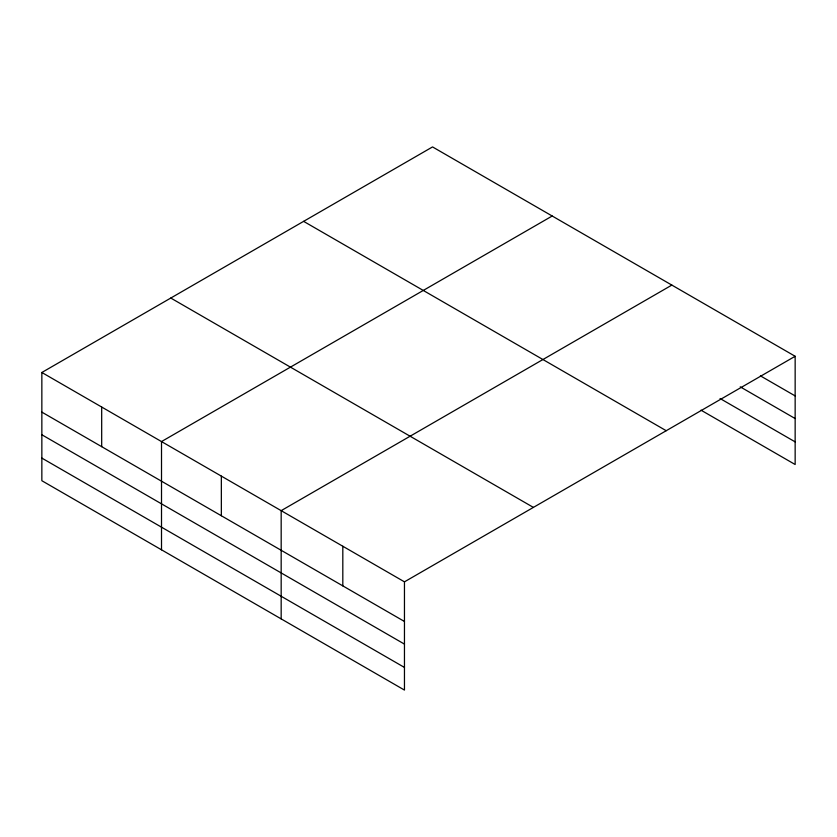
<?xml version="1.0" encoding="UTF-8"?>
<svg xmlns="http://www.w3.org/2000/svg" width="837" height="837" viewBox="0 0 837 837"><rect width="100%" height="100%" fill="white"/><g stroke="black" fill="none" stroke-linecap="round" stroke-linejoin="round"><path stroke-width="1.26" d="M700.998 410.161L795.15 464.514L795.15 356.28L432.541 146.925L41.85 372.486L41.85 480.72L404.459 690.075L404.459 581.841L41.85 372.486M552.2 216.009L161.51 441.57L161.51 549.815M671.86 285.093L281.169 510.654L281.169 618.899M404.459 581.841L795.15 356.28M760.404 375.855L795.15 395.911M740.232 386.84L795.15 418.552M720.061 398.517L795.15 441.873M303.611 221.355L666.221 430.71M170.779 298.045L533.389 507.4M41.85 412.118L404.459 621.472M41.85 434.759L404.459 644.113M41.85 458.09L404.459 667.434M342.814 546.247L342.814 585.879M221.345 476.117L221.345 515.749M101.685 407.033L101.685 446.665"/></g></svg>
